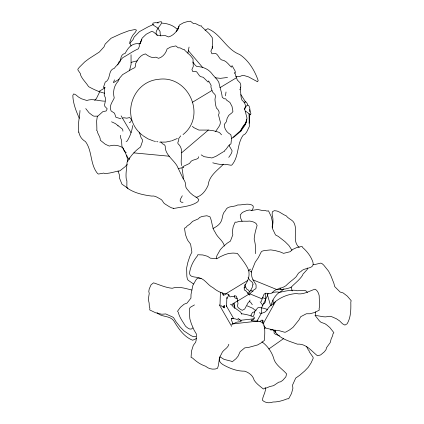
<?xml version="1.0" encoding="UTF-8"?>
<svg xmlns="http://www.w3.org/2000/svg" width="424" height="424" viewBox="0 0 424 424"><rect width="100%" height="100%" fill="white"/><g stroke="black" fill="none" stroke-linecap="round" stroke-linejoin="round"><path stroke-width="0.64" d="M265.413 299.068L265.244 293.223M240.461 88.054L240.461 87.058M265.392 387.737C266.065 392.279 262.636 395.91 262.44 400.261C265.021 402.933 269.632 403.409 272.966 402.01C277.953 402.09 282.675 400.632 287.249 398.804L288.675 398.783L291.5 393.509L292.904 388.278L292.539 385.077L295.719 378.049L299.614 375.357L304.676 371L308.253 367.269L311.089 362.886L313.177 358.349L313.06 357.215L309.207 351.66L309.123 350.765L308.221 349.821L306.653 346.594M181.573 165.524C179.887 158.285 184.652 149.285 177.963 143.657L177.852 142.236L178.705 140.736L178.764 138.457L180.725 135.855M272.303 227.932L272.992 222.489L272.918 218.593L272.144 214.343L272.314 211.825L274.344 210.654C279.034 210.553 282.045 214.38 286.232 215.832C288.076 218.678 292.825 219.992 293.996 222.791C298.189 230.91 291.622 240.583 299.164 247.494M183.237 178.912L183.248 176.304L182.007 167.994M192.825 327.948C190.583 330.831 187.419 327.847 185.5 326.146C182.877 321.673 179.442 317.539 178.287 312.297L177.518 311.28L180.428 307.294L184.111 304.204L186.995 303.118L190.938 298.136L191.012 294.452L192.851 285.431L195.872 280.052L197.165 278.536L198.05 278.155L201.156 278.377M220.014 305.481L220.395 292.528M226.591 306.42L226.861 297.251M251.098 316.092L251.156 314.672L252.63 312.297L254.718 311.894M255.412 253.663C256.001 248.687 255.428 243.853 254.162 239.109C254.485 234.408 255.73 229.946 257.103 225.499C256.61 222.452 252.428 221.54 249.816 221.089C245.385 221.598 240.768 220.453 236.412 222.24L235.145 222.097L233.184 226.734L232.352 231.637L232.824 234.832L230.38 241.155L227.248 243.148L223.204 246.572L220.337 249.619L217.056 255.396L216.325 257.469L216.367 258.576M234.716 308.269L234.774 307.008L233.126 303.261M234.339 295.767L234.832 297.865L237.339 298.888M262.928 323.274L263.118 320.576L261.836 320.088L259.939 321.403M265.387 299.985L265.297 302.132L264.417 303.531L263.558 303.891M314.963 315.292L323.39 316.755L325.531 316.903L329.967 316.267L331.531 316.611L336.407 318.769L339.545 320.862L342.528 323.809L344.908 325.081L347.081 323.846C351.003 317.401 350.945 309.356 350.812 302.015L351.21 300.711L347.341 296.153L343.106 292.91L340.127 292.041L334.669 286.55L333.948 283.545L330.927 275.786L328.584 271.159L323.671 265.053L321.805 263.415L320.687 263.124L314.046 264.719L313.151 264.481M246.296 120.533C246.45 125.016 242.544 127.836 240.742 131.551M246.694 119.133L246.392 121.614L245.295 124.131L242.793 127.37L240.143 131.822L233.47 137.456M234.806 73.421L234.949 72.382M249.763 111.74C250.621 108.374 248.39 101.087 245.173 107.998M225.467 95.813L226.019 92.003M212.758 162.8C216.876 164.035 221.153 164.703 225.361 164.745L226.045 164.406L231.186 165.27L231.992 164.872C239.237 156.323 236.778 143.895 243.206 135.155C246.869 133.82 247.568 129.484 249.339 126.516L249.015 113.796M132.627 125.589C132.023 131.074 130.089 136.327 127.195 140.996L126.087 141.552M80.009 110.468C79.442 120.782 74.407 135.177 85.478 141.589C92.474 150.976 89.883 164.369 97.642 173.612L98.485 174.041L103.763 173.077L104.463 173.442C109.699 173.713 114.687 171.508 119.897 170.83L124.937 166.844L127.195 164.491M223.316 307.183L223.941 305.651L224.614 306.101M187.869 53.08L189.056 47.064M261.534 301.607C261.613 299.005 263.474 295.968 264.041 294.192L265.875 293.159L268.249 293.7L271.975 293.159C275.245 287.62 283.566 289.269 287.546 284.112C290.318 281.488 293.567 279.411 296.212 276.681C297.521 274.8 298.416 272.298 300.849 271.63C303.966 267.051 315.196 269.669 312.87 261.958C310.946 256.398 307.156 251.416 302.672 247.542L302.058 246.424L297.06 247.42L292.518 249.503L290.164 251.713L283.582 253.351L280.116 251.904L274.938 250.515L270.777 249.906L264.194 250.568L262.101 251.188L261.258 251.893L258.274 257.76L255.2 262.228L251.257 272.017L251.851 276.803L252.948 279.835L256.064 284.758L256.096 287.875L255.709 288.845L254.305 289.465L249.19 294.362M268.026 293.382L267.639 295.274L261.613 307.739M129.442 70.803L131.085 64.39L131.037 54.786M249.816 295.162L245.411 290.429L244.266 290.005L244.404 285.935C249.089 279.946 250.971 272.849 246.651 266.219C243.943 261.582 240.631 257.516 237.339 253.377L233.105 253.064L228.806 253.425L224.863 254.66L220.045 256.812L216.892 258.773L210.267 258.152L207.627 256.324L202.842 254.962L197.775 254.744L197.361 255.937C193.604 260.474 190.763 265.981 189.735 271.731C188.431 278.096 195.835 276.474 199.587 277.943C205.37 279.474 207.744 285.198 213.007 287.679C217.205 291.272 222.07 293.636 227.63 294.044L229.161 295.38L229.702 296.694L230.455 296.89L231.578 296.535L232.871 296.705L234.986 295.82L236.12 296.106L236.465 296.599L236.195 296.885L237.037 297.95L238.007 303.701C235.977 307.252 239.719 309.006 242.252 310.32L244.712 309.006L248.194 302.582L249.646 301.263L249.98 300.065M198.692 156.737L198.379 157.982L197.043 158.915L192.39 160.426L191.054 161.343L189.48 163.478L182.712 166.69L183.762 167.443L178.228 168.551M195.872 336.428L193.498 336.73L190.991 335.596L183.974 330.916L180.237 327.052L176.018 321.694L173.559 317.618L172.224 316.829L165.768 313.951L161.756 314.237L155.56 312.758L149.688 309.912L149.911 308.343L149.333 306.769L149.147 303.102L148.305 299.413L149.253 293.355L148.776 291.537L149.216 288.967L151.098 284.743L153.53 282.84C159.673 284.806 165.652 287.689 172.208 288.267C178.684 286.046 185.468 288.516 191.839 290.027M239.984 89.803L240.768 86.968L240.774 84.97L240.138 82.95L237.334 80.035L234.97 73.373L235.256 71.296L232.071 65.641L231.414 67.183C228.377 64.421 226.146 60.335 221.551 59.901C218.885 58.401 218.392 54.855 215.694 53.424L211.921 53.79L210.876 51.15L212.588 47.361L212.249 37.641L209.112 33.623L201.803 26.791L201.336 25.774L200.176 25.928L195.687 23.638L193.466 23.627L190.45 21.2L187.472 21.582L183.624 22.705L179.368 25.09C177.767 30.464 174.1 35.272 168.582 36.957L165.1 35.505L160.733 35.812L157.055 34.969L153.435 31.986L151.755 31.328L146.248 34.217L142.141 38.171L140.302 42.914L139.077 44.266L139.443 46.052L138.404 48.787C132.749 51.219 128.106 54.823 122.801 57.643L118.747 62.196L117.655 64.978M249.158 123.225L249.874 114.146M117.914 125.939L118.015 125.584M223.506 164.157C217.369 170.437 209.069 175.769 208.131 185.283C205.566 190.922 202.116 195.665 195.952 197.473M271.153 305.259C272.224 300.224 275.044 295.645 279.093 292.491C284.69 291.219 290.276 289.793 296.01 290.355L296.933 290.758L304.787 290.419L306.001 290.912L307.437 292.443M139.994 44.001L141.833 39.257M251.761 210.5C253.059 208.799 254.522 206 251.713 204.93C247.097 203.059 242.475 205.258 237.726 204.956C233.656 207.458 227.216 205.28 225.409 210.686C222.25 213.367 222.775 217.56 221.376 220.936C219.712 224.794 216.383 226.66 212.943 228.562M224.545 305.55L224.301 307.734L221.646 306.213L220.872 305.291M245.152 107.707L244.505 109.371M179.061 26.177L176.379 31.832M177.667 30.019L178.419 28.185M228.849 344.272C227.863 348.708 222.478 349.832 221.466 354.003C218.249 358.28 219.484 363.808 217.448 368.408C213.68 369.935 208.645 369.081 205.704 366.283C200.669 364.629 196.381 361.651 192.576 358.057L191.06 357.437L191.489 351.141L193.328 345.311L195.66 342.216L196.153 340.196L196.423 334.101L194.017 329.989L191.372 323.809L189.841 318.811L189.321 310.861L189.634 308.322L190.275 307.31L194.468 304.914M140.28 43.28L140.927 41.817M113.473 82.277L114.544 79.86M193.508 283.953L188.124 280.232L187.382 279.077L186.841 276.358L186.645 267.942L187.742 262.742L189.846 256.345L191.897 252.11L190.599 244.15L187.811 240.456L186.915 238.537L185.463 234.546L184.488 228.181L185.951 227.508L186.963 226.178L189.973 224.031L192.629 221.339L198.363 218.837L199.635 217.464L202.1 216.447L206.848 215.752L209.949 216.775C212.382 221.779 211.762 227.836 215.286 232.49C217.342 237.567 222.966 240.376 224.45 246.042M247.325 293.238L248.862 292.761L250.552 290.679L252.513 286.788L252.566 284.785L253.001 284.886L253.064 284.016L252.307 282.294L249.858 280.285L248.067 277.678M104.58 93.201C98.925 91.923 93.646 89.411 88.584 86.644C85.998 82.404 81.98 79.06 80.316 74.391L80.422 73.675L77.841 69.865L77.974 69.032L79.341 67.268L84.747 61.893L89.045 58.65L99.301 52.062L104.007 46.889L105.173 44.075L111.088 38.245L121.206 33.629L128.642 30.835L134.901 29.526L136.454 30.115L135.532 32.012L133.014 34.959L131.371 37.741L129.924 41.775L129.808 42.999L131.101 45.972M129.749 43.402L133.088 39.511L134.127 37.079L139.401 31.646L148.432 26.68L153.43 24.465M226.999 298.697L228.928 294.616M263.712 325.759L265.716 328.065L273.978 330.1L278.865 330.582L284.599 332.231L285.659 332.119L289.491 329.978L293.042 327.312L298.952 319.935L300.711 316.707L306.356 313.76L309.971 313.749L314.804 312.451L319.304 310.108L319.065 308.889C320.512 304.527 319.012 300.134 319.208 295.798C318.636 293.223 317.534 290.361 314.968 289.195C308.985 291.134 302.895 295.173 296.334 293.535C286.9 294.203 278.096 298.194 271.625 305.126C268.35 306.409 267.539 310.538 264.624 312.308C263.998 312.186 261.2 314.089 259.652 312.981L259.483 312.509M99.894 91.467L96.471 98.426L94.722 100.44M232.045 305.1L232.702 303.876L237.869 300.69M182.278 195.756C181.599 197.579 178.26 201.103 181.472 202.259L183.014 202.259M256.886 321.302L261.348 313.288M263.05 323.978L275.34 301.904M253.446 315.954L254.14 314.635L254.389 312.17L257.633 307.925L259.038 307.421L263.49 308.232L266.389 309.064L267.427 310.002M215.514 131.657L219.277 126.103L220.136 124.121L220.374 122.17L218.487 114.899C220.162 112.487 218.471 109.646 216.441 108.083L215.482 104.479L214.963 99.534L215.472 96.121L214.968 94.536L212.763 92.236L212.032 90.445L210.903 86.994L211.126 85.351L208.619 80.905L208.099 82.113L203.244 77.29L200.722 76.659L199.508 75.79L196.937 72.165L195.724 71.28L192.75 71.571L191.929 69.494L193.275 66.51L193.01 58.857L190.54 55.692L184.785 50.313L184.419 49.513L183.507 49.635L179.967 47.833L178.223 47.822L175.843 45.909L170.469 47.096L167.12 48.972C165.858 53.207 162.975 56.991 158.629 58.316L155.884 57.171C151.728 58.501 148.395 56.085 145.379 53.885C139.947 55.189 137.593 59.779 135.394 64.072L135.685 65.476L134.864 67.633C130.412 69.547 126.76 72.382 122.578 74.608C121.063 76.861 118.577 78.334 118.185 81.254C113.908 85.627 112.699 92.162 114.247 97.965C112.413 102.073 108.655 106.159 111.109 110.95L114.512 113.213L115.911 117.268L120.978 118.8M219.881 356.785L224.084 359.382L231.128 361.158L232.22 361.815L236.057 358.662L238.087 356.16L240.154 351.681L244.781 347.844L248.512 347.452L257.601 344.94L261.269 342.841L264.481 340.324C264.608 334.732 265.482 329.082 263.5 323.512C260.235 320.268 255.439 321.471 251.39 320.613L251.241 320.427C252.359 319.94 255.126 318.853 254.262 317.253C250.266 315.196 245.655 314.327 241.272 313.702M229.273 145.008L229.246 145.888L232.087 150.727C232.013 153.255 230.057 155.343 228.759 157.394M160.855 141.881L162.562 143.842L164.258 144.626L165.217 145.946C164.798 154.437 172.971 159.164 176.935 165.673L183.078 178.467L184.594 180.863L185.352 182.887L185.882 187.207L186.661 188.622L190.159 192.798L193.127 195.347L196.943 197.595L198.824 199.55L197.902 201.665C191.765 206.154 183.751 206.583 176.485 207.993C172.367 209.599 168.747 206.149 165.275 204.167C163.007 203.101 162.827 200.144 160.532 199.121C157.744 197.727 155.046 195.438 151.707 196.073C143.217 195.003 134.594 193.111 127.439 188.224L126.85 187.238L126.898 180.788L126.41 179.983C125.308 173.994 126.856 168.254 127.078 162.207C130.364 156.228 134.896 150.944 140.524 147.033L142.337 141.696L142.4 139.708L140.991 137.456L139.332 132.193M315.286 311.81L315.52 315.975L319.399 320.904L321.032 322.325L324.869 323.666L326.607 324.837L329.846 327.551L333.874 332.676L332.93 333.9L332.713 335.564L331.171 338.94L330.211 342.613L326.485 347.728L326.061 349.577L324.434 351.75L320.655 354.915L317.459 355.768C311.507 351.083 305.932 343.355 297.383 344.161C288.956 341.007 279.278 338.755 274.259 330.503L272.261 329.777L270.883 330.1L270.268 329.427M183.041 134.562C206.986 115.662 188.357 74.99 158.671 79.299C131.244 81.7 120.432 118.354 142.31 135.134M231.504 138.664L240.45 130.735L243.1 126.283L245.602 123.045L246.699 120.527L247.001 118.047L244.6 108.82C246.731 105.751 244.584 102.147 242.003 100.159C240.339 96.688 241.245 92.856 240.132 89.3M244.208 102.64C245.639 100.144 247.431 103.52 247.727 105.02M283.932 288.813L280.932 291.526L279.262 292.337L277.116 291.908L271.975 292.428M181.61 152.81L208.354 130.067L213.177 130.672L218.026 132.007L219.526 132.569L221.529 134.811M219.431 357.506C218.318 361.402 221.328 363.972 224.508 365.472C230.592 368.753 237.525 371.276 244.521 371.164C248.777 372.357 253.208 375.712 254.193 380.296C256.557 383.937 260.166 386.296 263.368 389.031L264.709 388.156L266.399 387.971L269.834 386.534L273.57 385.66L278.716 382.188L280.587 381.817L282.766 380.312L285.856 376.835L286.592 373.883C282.188 368.763 274.959 364.788 273.533 357.729C271.514 351.607 267.237 345.587 261.921 341.845M239.92 319.558L238.617 320.152L235.781 319.012L231.976 318.323L231.594 318.89L231.313 318.498L231.345 319.855L233.02 323.835M264.316 328.695L265.376 327.948M268.789 349.01L283.688 338.548M248.395 270.538L250.589 269.113M243.922 287.97L245.581 286.889L245.008 284.409M225.854 293.784L247.643 280.524M237.62 301.029L248.92 294.155M99.004 91.441L105.216 87.678M113.685 82.547L119.33 79.124M192.21 102.412L211.91 90.524M219.939 87.704L236.248 77.862M205.052 30.311L207.845 28.684C220.888 33.962 226.411 49.603 239.682 54.489C248.75 60.51 254.686 70.532 258.195 80.576L257.559 81.758L248.48 76.861L243.869 75.483L242.517 75.382L239.449 76.627L235.792 76.718M231.525 324.471L235.013 322.982C236.253 321.53 241.076 322.309 241.357 320.862L237.949 318.26M233.576 318.747L231.493 318.594M171.768 140.832L177.364 138.468M122.737 118.126L123.76 117.729L126.755 118.19L129.702 117.543L131.286 119.489L131.361 120.506L130.534 122.091L129.272 122.536M196.635 338.479L192.682 340.244C183.989 336.937 178.191 328.256 173.58 320.512C169.139 315.175 161.74 317.518 157.076 312.695M157.214 22.626C168.535 18.714 155.046 28.795 156.112 33.369L157.267 35.685M162.085 23.113C167.825 23.521 173.591 25.334 177.502 29.712M131.074 62.36L137.291 60.802M291.929 250.192L288.85 245.459L285.034 241.664L278.319 236.422L275.531 234.965L272.733 229.156L272.155 227.02L272.632 222.955L271.328 216.744L268.471 210.808L266.945 211.099L265.334 210.527L261.56 210.331L257.787 209.483L251.469 210.452L249.603 209.986L246.906 210.452L242.38 212.435L240.223 214.973L240.647 218.143L242.078 221.323M171.169 140.953L165.795 142.077L159.673 142.151M139.872 43.661C132.182 42.919 128.488 46.916 125.101 53.493C121.635 53.822 120.57 57.622 120.623 60.579C119.25 63.796 116.086 65.455 114.316 68.338C108.295 69.912 110.659 77.385 106.716 81.17L105.253 82.044L103.387 87.519L104.707 87.222L104.225 95.156L105.481 98.008L105.656 99.741L104.611 104.58L104.792 106.297L107.203 108.835L106.143 110.993L102.91 111.592L97.282 116.632L96.651 120.935L96.889 129.479L96.561 130.3L97.329 131.058C97.642 134.551 100.562 136.676 100.297 140.233L105.306 144.25L109.265 146.068C113.807 144.467 118.789 145.215 122.817 147.791L124.153 150.801L126.241 152.778M225.775 294.616L224.248 294.871L223.713 295.464L221.969 292.698M227.502 77.454L220.453 78.345L215.106 77.756M201.183 154.861L204.092 156.663L211.921 157.956L216.012 156.286L223.427 151.75L224.36 151.548L224.561 150.647C227.317 148.697 227.81 145.342 230.942 143.874L231.568 138.319L230.815 134.657C226.946 132.685 224.132 128.891 224.269 124.428L226.31 121.81L227.179 118.232L228.774 115.355L232.013 112.736L232.946 111.422L232.018 106.419L229.909 102.433L226.58 100.133L225.78 98.834L224.243 98.787L222.271 97.366C221.683 92.098 219.839 87.397 218.826 82.325C217.003 78.578 213.691 76.4 211.412 73.034C207.85 68.799 202.455 66.626 196.964 66.579L195.586 65.614L192.719 62.037M240.689 320.284L253.96 318.79M232.548 323.947L258.131 321.063M277.36 289.391C281.939 289.931 286.555 288.903 290.885 287.461C294.839 283.322 299.62 279.962 302.678 275.102L302.921 274.185L307.23 269.473L307.485 267.957M97.61 116.139L93.953 116.187L92.724 115.614L89.056 112.795L85.738 108.581M133.83 152.884L169.314 156.223M173.183 208.476L173.464 208.502M256.085 310.183L254.723 310.05L252.996 308.391L247.128 305.837M208.354 130.067L198.898 130.078L193.784 127.613L192.379 126.336M104.866 101.161C98.84 101.14 92.623 98.32 86.814 100.488L81.503 98.787L78.689 97.181L75.737 94.785L73.755 93.89L72.838 95.358C72.976 103.255 76.198 111.433 79.341 118.323M154.246 141.166L155.449 141.383M156.657 141.6L157.866 141.823M158.343 22.928L155.412 22.652L153.048 23.071C150.732 25.493 159.106 27.115 159.048 30.146A3.509 2.783 14.6 0 1 160.065 32.961L160.569 35.833M240.874 94.621L245.692 102.205M118.026 170.983L119.356 174.773L119.409 177.889L121.974 184.196L127.905 188.288M153.642 141.054L147.928 138.828L142.756 135.553M252.948 279.835L276.872 289.571M249.709 293.811L262.112 298.862M111.56 121.799L115.37 123.564L122.637 129.251L122.944 131.191M279.496 335.887L275.224 334.128L274.116 333.174L274.047 331.388L273.538 330.206M249.529 301.644L250.542 302.121L252.291 304.713M230.38 304.194L231.668 304.814L233.216 306.775L240.535 311.99L241.728 314.136M249.365 270.682L251.623 272.049M250.775 290.186L253.027 291.553M262.599 297.362L264.852 298.724M245.528 111.125L250.425 114.734L250.934 113.786L249.588 109.535M129.352 159.398L127.205 157.103L124.349 150.6L121.916 146.291L121.524 140.079L120.761 138.293L120.379 135.32M188.367 50.679L202.794 67.639M222.547 293.286L223.103 294.06L223.114 295.078M279.978 287.854L281.117 289.444M260.156 301.687L262.811 305.386M223.172 306.234L224.174 307.909M121.121 115.863L131.032 132.717M226.273 305.715L233.746 318.721M219.298 304.814L231.674 326.358M291.092 287.143L292.2 290.959M267.337 294.442L270.581 305.619M245.581 286.889L246.689 289.11L248.809 290.387L249.36 291.844M234.233 303.277L234.811 307.967M126.76 155.136L127.794 161.602M78.53 132.018L78.578 132.293M251.236 319.887L251.347 320.846M272.982 299.927L273.348 304.543M275.388 330.243L275.542 332.22M261.29 307.866L261.746 313.659M262.26 320.104L262.461 322.68M129.362 157.876L129.437 159.005M212.201 46.492L212.281 48.447"/></g></svg>
